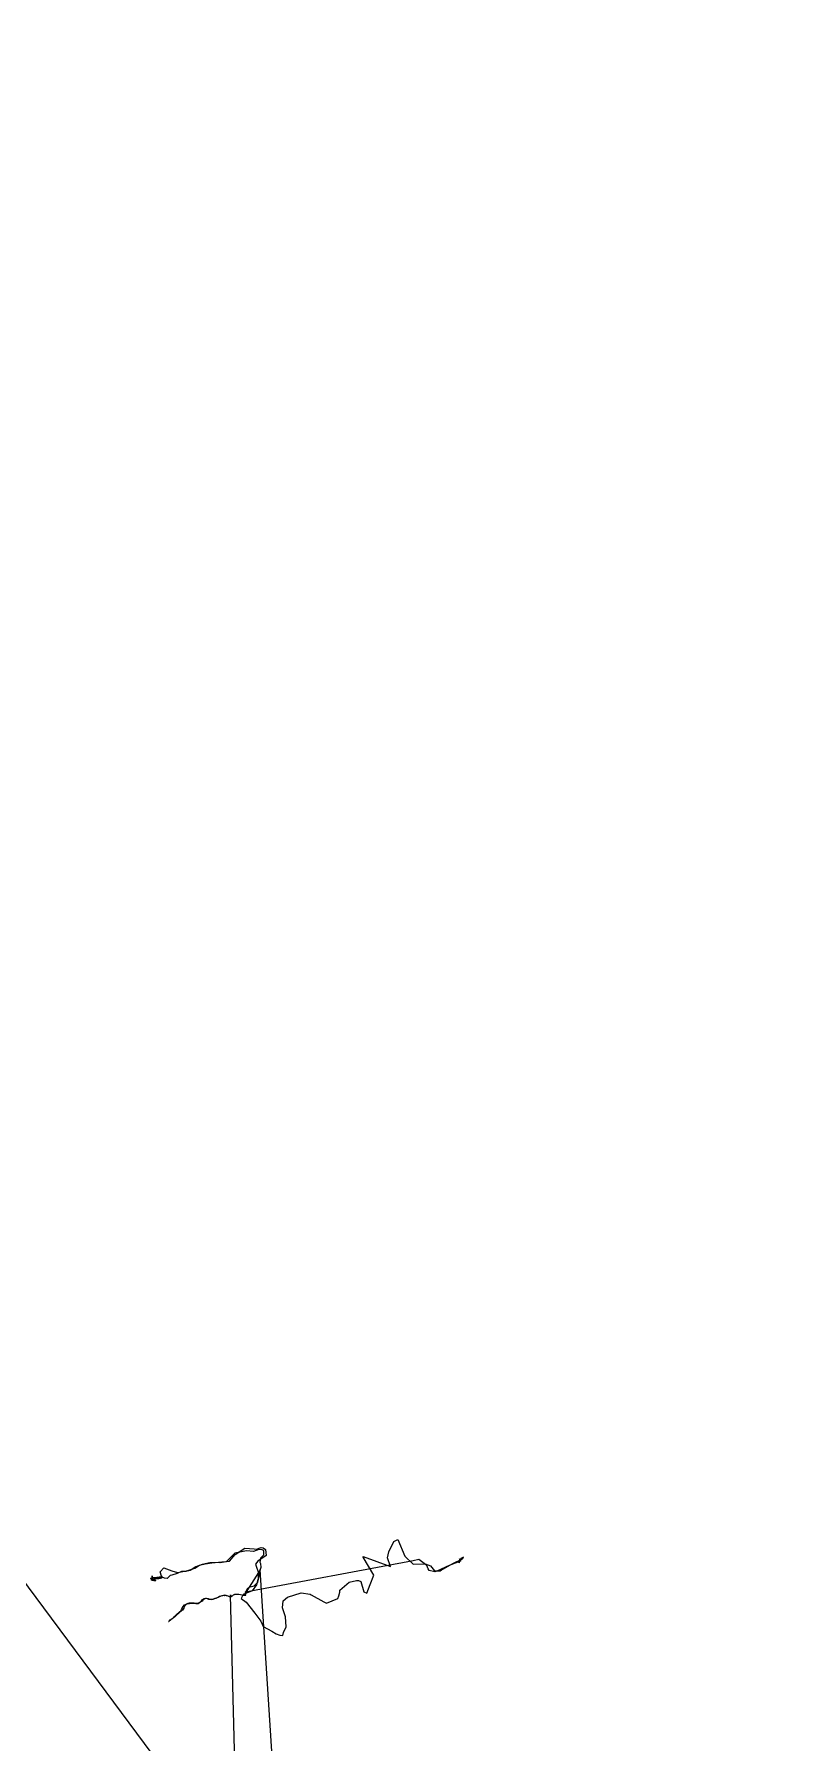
# Model space of a CAD drawing. Extents: x 106.571 to 106.803, y 16.491 to 16.899.
# Drawn here: x 106.7097 to 106.7995, y 16.6951 to 16.8991 of the extents above; entities that cross this region are included whole.
import ezdxf

# ---------------------------------------------------------------- set-up
doc = ezdxf.new("R2010")
doc.units = 0
doc.header["$MEASUREMENT"] = 0
doc.layers.add('Tracklog', color=7, linetype='Continuous')

msp = doc.modelspace()

# ---------------------------------------------------------------- linework, layer by layer
at = {"layer": 'Tracklog', "color": 18}
for points in [[(106.79954, 16.59169, 298.63), (106.57138, 16.89907, 422.64001)], [(106.73536, 16.6265, 409.66), (106.73313, 16.71276, 425.04001), (106.73311, 16.71278, 432.25), (106.73313, 16.71277, 438.5), (106.7332, 16.71264, 484.64001), (106.73319, 16.7126, 503.39001), (106.73319, 16.71261, 507.23001), (106.73318, 16.71261, 507.70999), (106.73312, 16.7126, 509.16), (106.73305, 16.71257, 509.16), (106.73304, 16.71258, 509.16), (106.73299, 16.71256, 508.19), (106.73292, 16.71257, 508.19), (106.73284, 16.71262, 510.12), (106.73282, 16.71263, 510.12), (106.73266, 16.71268, 510.60001), (106.73255, 16.71272, 510.60001), (106.73244, 16.71273, 510.60001), (106.73238, 16.71272, 510.60001), (106.73239, 16.71271, 510.60001), (106.73228, 16.7127, 510.60001), (106.73218, 16.71266, 510.60001), (106.73218, 16.71267, 510.60001), (106.73208, 16.71265, 510.60001), (106.73198, 16.71262, 511.56), (106.73197, 16.71261, 511.56), (106.73185, 16.71258, 513), (106.73174, 16.71252, 514.44), (106.73165, 16.71247, 514.91998), (106.73153, 16.71241, 513.96002), (106.73137, 16.71234, 513.96002), (106.73121, 16.71229, 515.40002), (106.73102, 16.71223, 516.37), (106.73085, 16.71221, 516.84998), (106.7307, 16.71221, 516.84998), (106.73052, 16.71224, 513), (106.73037, 16.7123, 511.56), (106.73027, 16.71234, 511.07999), (106.73012, 16.71235, 513.96002), (106.72996, 16.71227, 515.40002), (106.72983, 16.71216, 518.28998), (106.72972, 16.71203, 520.69), (106.72959, 16.71193, 520.69), (106.72943, 16.71184, 520.69), (106.72926, 16.71177, 518.28998), (106.72908, 16.71175, 513), (106.72891, 16.71176, 509.64001), (106.72877, 16.71178, 508.19), (106.72861, 16.71178, 507.70999), (106.7286, 16.71178, 508.19), (106.72842, 16.71179, 510.12), (106.72834, 16.71179, 510.12), (106.72817, 16.71178, 509.16), (106.72802, 16.71174, 510.60001), (106.7279, 16.7117, 513.47998), (106.72781, 16.71163, 515.40002), (106.72775, 16.71157, 516.37), (106.72768, 16.71149, 517.81), (106.72762, 16.71138, 520.69), (106.72755, 16.71124, 523.58002), (106.72754, 16.71121, 524.06), (106.72746, 16.71108, 525.5), (106.72739, 16.71097, 526.46002), (106.72727, 16.71087, 529.82001), (106.72718, 16.71079, 532.22998), (106.72711, 16.71074, 533.19), (106.72698, 16.71063, 530.78998), (106.72689, 16.71057, 527.90002), (106.72686, 16.71052, 529.82001), (106.72676, 16.71045, 528.38), (106.72667, 16.71035, 530.29999), (106.72661, 16.71028, 532.71002), (106.72652, 16.71021, 535.10999), (106.72644, 16.71013, 533.19), (106.72633, 16.71004, 530.29999), (106.72627, 16.70998, 525.97998), (106.72618, 16.70996, 520.69), (106.72615, 16.7099, 517.81), (106.726, 16.70981, 513.96002), (106.72592, 16.70974, 512.52002), (106.72583, 16.70969, 512.52002), (106.7258, 16.70965, 513.47998), (106.72579, 16.70964, 514.44), (106.72574, 16.7096, 515.40002), (106.72573, 16.70959, 516.84998), (106.72576, 16.70961, 516.37), (106.72583, 16.70969, 515.40002), (106.72593, 16.70979, 514.91998), (106.72599, 16.70984, 515.40002), (106.72616, 16.70994, 514.44), (106.7263, 16.71005, 515.40002), (106.72639, 16.71017, 519.25), (106.72652, 16.71029, 519.25), (106.72666, 16.71043, 519.25), (106.72679, 16.71054, 526.46002), (106.7269, 16.71063, 531.75), (106.72704, 16.71075, 537.51001), (106.72719, 16.71088, 542.32001), (106.72727, 16.71102, 545.20001), (106.72733, 16.71117, 550.96997), (106.72733, 16.71118, 550.96997), (106.72745, 16.71138, 546.16998), (106.72764, 16.71158, 541.35999), (106.72793, 16.71171, 536.07001), (106.72794, 16.71172, 536.07001), (106.72821, 16.71176, 532.71002), (106.72853, 16.71178, 512.52002), (106.72875, 16.71177, 510.12), (106.72896, 16.71176, 512.52002), (106.72916, 16.71174, 515.40002), (106.72927, 16.71176, 516.84998), (106.72943, 16.71185, 517.33002), (106.72954, 16.71196, 516.37), (106.72965, 16.71207, 516.84998), (106.72979, 16.71221, 515.88), (106.72996, 16.71233, 512.52002), (106.73001, 16.71235, 510.12), (106.73024, 16.71239, 502.42999), (106.73047, 16.71235, 499.06), (106.73067, 16.71227, 498.57999), (106.73088, 16.71224, 498.10001), (106.73109, 16.71229, 497.14001), (106.73128, 16.71238, 497.62), (106.73144, 16.71244, 497.14001), (106.73165, 16.71251, 496.17999), (106.73182, 16.71261, 496.17999), (106.73194, 16.71264, 498.57999), (106.73213, 16.7127, 500.01999), (106.73233, 16.71275, 500.01999), (106.73256, 16.71276, 500.01999), (106.73267, 16.71271, 500.01999), (106.73287, 16.71264, 502.42999), (106.73301, 16.71259, 507.23001), (106.73318, 16.7126, 512.52002), (106.73333, 16.71265, 513.47998), (106.73339, 16.7127, 515.40002), (106.73344, 16.71275, 510.12), (106.73346, 16.71278, 509.16), (106.7336, 16.71283, 509.16), (106.7336, 16.71286, 509.16), (106.73365, 16.71286, 509.16), (106.73373, 16.71287, 509.64001), (106.73402, 16.71285, 511.56), (106.73411, 16.71285, 513.47998), (106.73468, 16.71274, 518.28998), (106.73495, 16.71275, 524.06), (106.73492, 16.71289, 526.94), (106.7349, 16.71289, 526.46002), (106.73489, 16.71288, 525.5), (106.73488, 16.71288, 524.53998), (106.73488, 16.71288, 523.58002), (106.73489, 16.71289, 522.60999), (106.73489, 16.71288, 520.69), (106.7349, 16.71288, 518.77002), (106.7349, 16.71287, 518.77002), (106.73489, 16.71292, 518.77002), (106.73497, 16.71321, 519.25), (106.7352, 16.71356, 520.69), (106.73546, 16.71374, 521.65002), (106.73594, 16.71387, 523.58002), (106.73639, 16.7143, 525.97998), (106.73652, 16.71479, 530.78998), (106.73648, 16.7148, 535.10999), (106.73647, 16.71501, 537.51001), (106.73649, 16.71524, 537.98999), (106.73679, 16.71608, 537.98999), (106.73673, 16.71649, 539.44), (106.73666, 16.71665, 540.88), (106.73674, 16.71721, 546.16998), (106.73708, 16.71757, 550.01001), (106.73708, 16.71803, 557.70001), (106.73698, 16.71811, 560.59003), (106.7369, 16.71817, 562.51001), (106.73652, 16.71818, 569.23999), (106.73585, 16.71795, 575.96997), (106.73502, 16.71804, 581.72998), (106.73362, 16.71774, 585.09998), (106.73329, 16.71741, 587.02002), (106.73259, 16.71672, 592.31), (106.7319, 16.71661, 596.64001), (106.73177, 16.71665, 597.59998), (106.73077, 16.71662, 598.56), (106.73065, 16.7166, 598.56), (106.72974, 16.71639, 599.03998), (106.72897, 16.71611, 598.56), (106.72829, 16.71568, 598.08002), (106.72815, 16.71563, 598.08002), (106.7279, 16.71561, 598.08002), (106.72779, 16.71557, 598.08002), (106.72748, 16.71558, 597.12), (106.72729, 16.71558, 597.12), (106.72726, 16.71557, 596.64001), (106.72674, 16.71535, 598.08002), (106.72611, 16.71515, 600), (106.72593, 16.71508, 600.47998), (106.7257, 16.71491, 602.40002), (106.72554, 16.71474, 604.33002), (106.72523, 16.71479, 609.60999), (106.72495, 16.71491, 614.90002), (106.72431, 16.71484, 619.22998), (106.7242, 16.71483, 620.19), (106.72385, 16.71484, 624.98999), (106.72383, 16.7148, 623.07001), (106.72381, 16.71479, 622.10999), (106.72379, 16.7148, 624.51001), (106.72373, 16.71479, 624.98999), (106.72372, 16.71479, 625.96002), (106.72372, 16.71479, 626.91998), (106.72368, 16.71477, 627.40002), (106.72369, 16.71475, 627.88), (106.72369, 16.71472, 628.84003), (106.72369, 16.71472, 628.35999), (106.72375, 16.71478, 628.35999), (106.72381, 16.7148, 628.35999), (106.72385, 16.71482, 626.44), (106.72381, 16.71479, 626.44), (106.72376, 16.71486, 627.40002), (106.72376, 16.71489, 626.91998), (106.72377, 16.71503, 626.44), (106.72375, 16.71507, 627.88), (106.72377, 16.71503, 625.46997), (106.72375, 16.71496, 624.98999), (106.72374, 16.71492, 624.51001), (106.72372, 16.71483, 625.46997), (106.72369, 16.71477, 624.98999), (106.72367, 16.71474, 623.54999), (106.72364, 16.71473, 625.46997), (106.72365, 16.71473, 625.96002), (106.72366, 16.71473, 627.40002), (106.72367, 16.71472, 628.35999), (106.72366, 16.71472, 629.79999), (106.72364, 16.7147, 627.88), (106.72364, 16.7147, 626.91998), (106.72364, 16.7147, 626.44), (106.72363, 16.7147, 627.40002), (106.7236, 16.71469, 627.88), (106.72362, 16.7147, 628.35999), (106.72363, 16.71471, 627.40002), (106.72363, 16.71472, 626.91998), (106.72369, 16.71473, 626.44), (106.72384, 16.71484, 624.98999), (106.72384, 16.71482, 623.54999), (106.72382, 16.7148, 624.03003), (106.72384, 16.71481, 623.07001), (106.72384, 16.71482, 623.54999), (106.72387, 16.7148, 623.07001), (106.72385, 16.71482, 622.59003), (106.72383, 16.71484, 624.03003), (106.72381, 16.71483, 624.98999), (106.72383, 16.71483, 622.59003), (106.72383, 16.71484, 623.07001), (106.72384, 16.71484, 628.84003), (106.72385, 16.71484, 627.40002), (106.72384, 16.71481, 623.54999), (106.72384, 16.7148, 624.03003), (106.72386, 16.7148, 624.98999), (106.72384, 16.71484, 623.07001), (106.72382, 16.7148, 622.10999), (106.72383, 16.71482, 623.07001), (106.7237, 16.71475, 620.66998), (106.72365, 16.71475, 621.63), (106.72361, 16.71472, 624.51001), (106.72358, 16.71472, 622.10999), (106.72361, 16.71472, 619.71002), (106.72359, 16.71471, 624.98999), (106.7236, 16.7147, 624.98999), (106.7236, 16.71471, 625.96002), (106.7236, 16.71472, 625.46997), (106.72359, 16.71472, 625.46997), (106.72358, 16.71473, 628.35999), (106.7236, 16.71472, 622.59003), (106.7236, 16.71468, 621.63), (106.72361, 16.71471, 619.22998), (106.72362, 16.71473, 619.71002), (106.72368, 16.71473, 620.19), (106.72371, 16.71475, 619.71002), (106.72378, 16.71469, 618.26001), (106.72372, 16.71461, 618.26001), (106.72366, 16.71461, 618.26001), (106.72376, 16.71454, 619.71002), (106.72384, 16.71453, 621.15002), (106.72395, 16.71451, 620.66998), (106.72405, 16.71448, 621.63), (106.72405, 16.71448, 621.63), (106.72421, 16.7145, 624.51001), (106.7242, 16.71451, 627.40002), (106.72419, 16.71453, 628.84003), (106.72406, 16.7145, 627.88), (106.72387, 16.71451, 624.03003), (106.72375, 16.71455, 620.19), (106.72383, 16.71463, 615.85999), (106.72409, 16.7147, 616.34003), (106.72435, 16.71474, 616.34003), (106.72458, 16.71474, 615.38), (106.72476, 16.71479, 614.41998), (106.7249, 16.71482, 613.46002), (106.72499, 16.7149, 613.46002), (106.72497, 16.71493, 613.46002), (106.72491, 16.71503, 613.94), (106.72496, 16.715, 613.94), (106.72491, 16.71496, 614.41998), (106.72485, 16.71494, 613.94), (106.72482, 16.71493, 613.94), (106.72462, 16.71488, 615.38), (106.72454, 16.71487, 614.41998), (106.72449, 16.71486, 614.41998), (106.72445, 16.71485, 615.85999), (106.72439, 16.71486, 618.26001), (106.7243, 16.71483, 619.22998), (106.72421, 16.71483, 619.71002), (106.72402, 16.71482, 621.15002), (106.72384, 16.71484, 624.51001), (106.72382, 16.71482, 623.54999), (106.72382, 16.71481, 625.96002), (106.72386, 16.71481, 625.46997), (106.72405, 16.71479, 623.54999), (106.72472, 16.7149, 620.19), (106.72497, 16.71492, 616.34003), (106.72495, 16.71492, 615.85999), (106.7249, 16.71494, 615.85999), (106.72486, 16.71503, 615.38), (106.72474, 16.71554, 612.97998), (106.72514, 16.71601, 607.69), (106.72611, 16.71563, 606.25), (106.72679, 16.71544, 603.35999), (106.72703, 16.71548, 602.88), (106.72804, 16.71569, 602.88), (106.72884, 16.71595, 603.84998), (106.72941, 16.71632, 604.33002), (106.73008, 16.71648, 605.77002), (106.73088, 16.7166, 606.72998), (106.73207, 16.71672, 606.72998), (106.73298, 16.71682, 604.33002), (106.73369, 16.7176, 595.66998), (106.73483, 16.71835, 593.27002), (106.73593, 16.71829, 591.34998), (106.73623, 16.71825, 589.90997), (106.73678, 16.71842, 587.02002), (106.73703, 16.71841, 585.09998), (106.7373, 16.7182, 582.21997), (106.73736, 16.71747, 571.64001), (106.73637, 16.71682, 545.69), (106.7361, 16.71645, 530.78998), (106.73654, 16.71517, 534.63), (106.73621, 16.71397, 526.46002), (106.73569, 16.71326, 523.09003), (106.73463, 16.71283, 521.65002), (106.7344, 16.71235, 522.13), (106.73499, 16.7119, 522.60999), (106.73604, 16.71061, 520.69), (106.73672, 16.70963, 526.46002), (106.73703, 16.70899, 527.41998), (106.73807, 16.70843, 525.97998), (106.73857, 16.70812, 526.46002), (106.73902, 16.70795, 525.97998), (106.73935, 16.70794, 525.97998), (106.73944, 16.70828, 525.02002), (106.73978, 16.70895, 521.16998), (106.73969, 16.71017, 517.33002), (106.73932, 16.71122, 517.33002), (106.73942, 16.71206, 517.81), (106.73993, 16.7125, 518.28998), (106.74156, 16.71304, 518.77002), (106.74261, 16.71287, 517.33002), (106.74276, 16.71279, 517.33002), (106.74426, 16.71193, 515.88), (106.74457, 16.71178, 515.88), (106.74594, 16.71236, 515.40002), (106.74606, 16.71265, 514.91998), (106.74619, 16.71311, 514.44), (106.74619, 16.71333, 512.52002), (106.74727, 16.71428, 505.79001), (106.74817, 16.71451, 504.82999), (106.74838, 16.71449, 504.35001), (106.74866, 16.71439, 502.91), (106.74904, 16.71314, 480.32001), (106.74939, 16.71297, 487.53), (106.74981, 16.71403, 489.92999), (106.75023, 16.71514, 494.26001), (106.74896, 16.71727, 502.91), (106.74897, 16.71736, 501.45999), (106.75224, 16.71618, 446.67001), (106.75187, 16.7172, 460.13), (106.75202, 16.7179, 457.72), (106.75262, 16.71915, 463.48999), (106.7531, 16.71938, 463.01001), (106.75395, 16.7174, 487.53), (106.75494, 16.71646, 492.81), (106.75635, 16.7165, 489.45001), (106.75698, 16.71624, 488.97), (106.75746, 16.71565, 488.97), (106.75815, 16.71563, 488.01001), (106.75826, 16.71571, 487.53), (106.75967, 16.71654, 488.48999), (106.7608, 16.71709, 491.85001), (106.76093, 16.71729, 489.45001), (106.76063, 16.71711, 486.56), (106.7606, 16.71701, 487.04999), (106.76058, 16.71702, 487.04999), (106.76061, 16.71703, 487.04999), (106.76053, 16.71699, 486.56), (106.76048, 16.71709, 486.07999), (106.76058, 16.71702, 486.07999), (106.7605, 16.71701, 486.07999), (106.76047, 16.71708, 486.56), (106.76046, 16.71709, 486.56), (106.76043, 16.7166, 487.04999), (106.76052, 16.71697, 486.56), (106.76053, 16.71697, 486.56), (106.76057, 16.71702, 487.53), (106.76056, 16.71695, 488.48999), (106.76047, 16.71702, 493.29001), (106.76053, 16.71693, 501.45999), (106.76059, 16.717, 494.26001), (106.76057, 16.71704, 490.89001), (106.7606, 16.71706, 489.45001), (106.76055, 16.71701, 489.45001), (106.76056, 16.71681, 489.92999), (106.76045, 16.71675, 488.97), (106.75922, 16.71628, 482.23999), (106.75774, 16.71559, 474.07001), (106.75753, 16.71552, 473.10999), (106.75682, 16.7157, 468.78), (106.75673, 16.71589, 467.34), (106.75654, 16.71627, 464.45001), (106.75559, 16.71699, 463.48999), (106.75491, 16.71685, 467.82001), (106.73489, 16.71312, 520.69), (106.73488, 16.71312, 521.16998), (106.73489, 16.71312, 525.02002), (106.73489, 16.71313, 525.5), (106.73483, 16.71282, 518.77002), (106.73485, 16.7128, 530.29999), (106.73484, 16.71282, 529.82001), (106.73649, 16.71546, 538.96002), (106.73651, 16.71547, 538.47998), (106.73651, 16.71547, 537.03003), (106.73652, 16.71545, 540.40002), (106.73657, 16.71553, 540.40002), (106.73659, 16.7156, 542.79999), (106.73662, 16.71565, 541.35999), (106.73665, 16.71566, 541.35999), (106.73665, 16.71575, 538.96002), (106.73667, 16.71574, 540.40002), (106.73666, 16.71576, 540.88), (106.73665, 16.71577, 541.35999), (106.73664, 16.71578, 538.96002), (106.73662, 16.71575, 537.51001), (106.73662, 16.71574, 537.98999), (106.73663, 16.71576, 538.96002), (106.75103, 16.49173, 442.34)]]:
    msp.add_polyline3d(points, dxfattribs=at)

doc.saveas('drawing.dxf')
